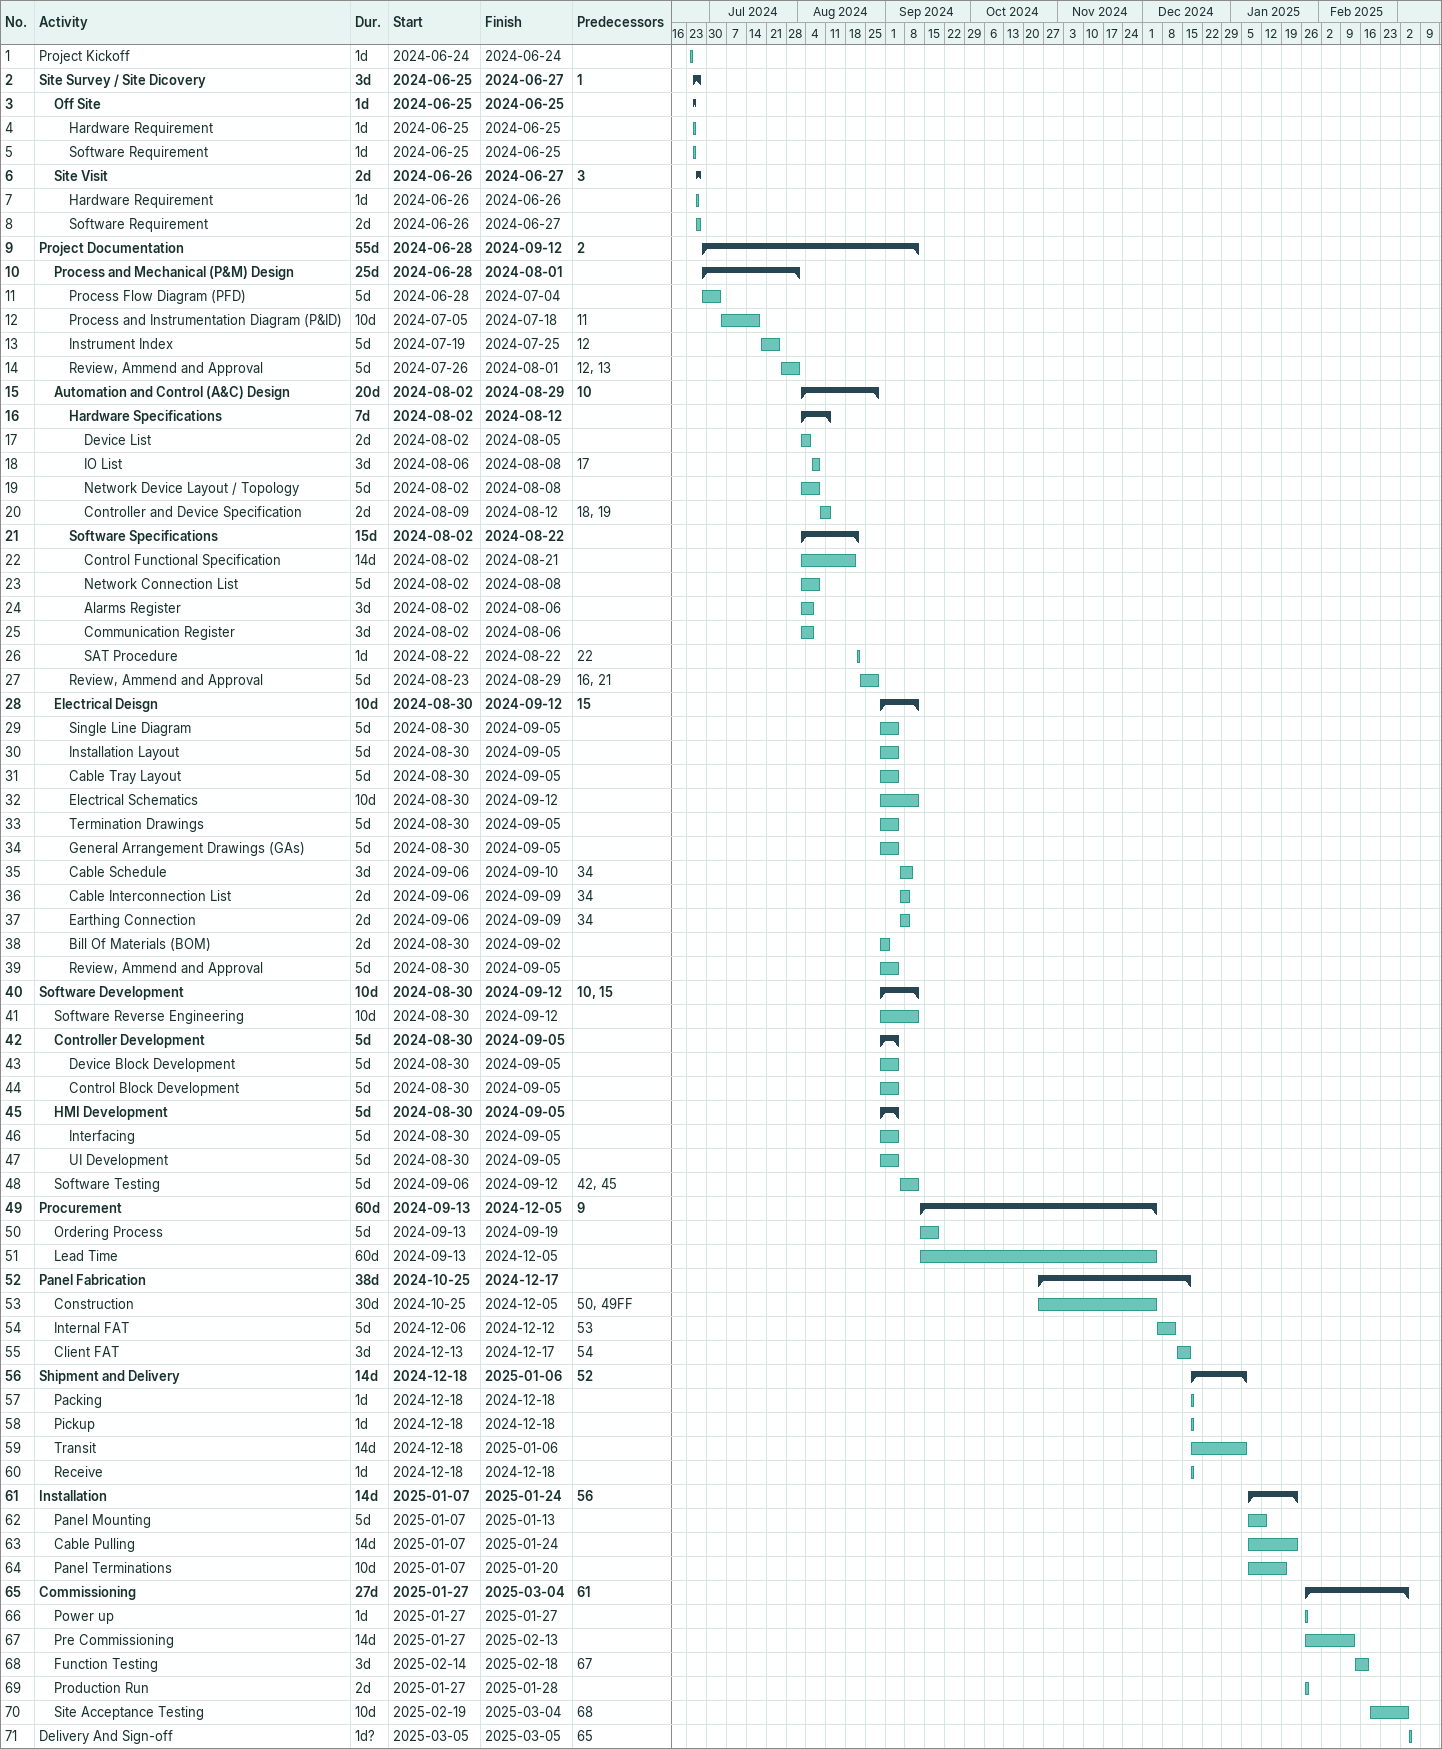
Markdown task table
| ID | Level | Task | Duration | Start | Finish | Predecessors |
|---|---|---|---|---|---|---|
| 1 | 1 | Project Kickoff | 1d | 2024-06-24 | 2024-06-24 |  |
| 2 | 1 | **Site Survey / Site Dicovery** | 3d | 2024-06-25 | 2024-06-27 | 1 |
| 3 | 2 | **Off Site** | 1d | 2024-06-25 | 2024-06-25 |  |
| 4 | 3 | Hardware Requirement | 1d | 2024-06-25 | 2024-06-25 |  |
| 5 | 3 | Software Requirement | 1d | 2024-06-25 | 2024-06-25 |  |
| 6 | 2 | **Site Visit** | 2d | 2024-06-26 | 2024-06-27 | 3 |
| 7 | 3 | Hardware Requirement | 1d | 2024-06-26 | 2024-06-26 |  |
| 8 | 3 | Software Requirement | 2d | 2024-06-26 | 2024-06-27 |  |
| 9 | 1 | **Project Documentation** | 55d | 2024-06-28 | 2024-09-12 | 2 |
| 10 | 2 | **Process and Mechanical (P&M) Design** | 25d | 2024-06-28 | 2024-08-01 |  |
| 11 | 3 | Process Flow Diagram (PFD) | 5d | 2024-06-28 | 2024-07-04 |  |
| 12 | 3 | Process and Instrumentation Diagram (P&ID) | 10d | 2024-07-05 | 2024-07-18 | 11 |
| 13 | 3 | Instrument Index | 5d | 2024-07-19 | 2024-07-25 | 12 |
| 14 | 3 | Review, Ammend and Approval | 5d | 2024-07-26 | 2024-08-01 | 12, 13 |
| 15 | 2 | **Automation and Control (A&C) Design** | 20d | 2024-08-02 | 2024-08-29 | 10 |
| 16 | 3 | **Hardware Specifications** | 7d | 2024-08-02 | 2024-08-12 |  |
| 17 | 4 | Device List | 2d | 2024-08-02 | 2024-08-05 |  |
| 18 | 4 | IO List | 3d | 2024-08-06 | 2024-08-08 | 17 |
| 19 | 4 | Network Device Layout / Topology | 5d | 2024-08-02 | 2024-08-08 |  |
| 20 | 4 | Controller and Device Specification | 2d | 2024-08-09 | 2024-08-12 | 18, 19 |
| 21 | 3 | **Software Specifications** | 15d | 2024-08-02 | 2024-08-22 |  |
| 22 | 4 | Control Functional Specification | 14d | 2024-08-02 | 2024-08-21 |  |
| 23 | 4 | Network Connection List | 5d | 2024-08-02 | 2024-08-08 |  |
| 24 | 4 | Alarms Register | 3d | 2024-08-02 | 2024-08-06 |  |
| 25 | 4 | Communication Register | 3d | 2024-08-02 | 2024-08-06 |  |
| 26 | 4 | SAT Procedure | 1d | 2024-08-22 | 2024-08-22 | 22 |
| 27 | 3 | Review, Ammend and Approval | 5d | 2024-08-23 | 2024-08-29 | 16, 21 |
| 28 | 2 | **Electrical Deisgn** | 10d | 2024-08-30 | 2024-09-12 | 15 |
| 29 | 3 | Single Line Diagram | 5d | 2024-08-30 | 2024-09-05 |  |
| 30 | 3 | Installation Layout | 5d | 2024-08-30 | 2024-09-05 |  |
| 31 | 3 | Cable Tray Layout | 5d | 2024-08-30 | 2024-09-05 |  |
| 32 | 3 | Electrical Schematics | 10d | 2024-08-30 | 2024-09-12 |  |
| 33 | 3 | Termination Drawings | 5d | 2024-08-30 | 2024-09-05 |  |
| 34 | 3 | General Arrangement Drawings (GAs) | 5d | 2024-08-30 | 2024-09-05 |  |
| 35 | 3 | Cable Schedule | 3d | 2024-09-06 | 2024-09-10 | 34 |
| 36 | 3 | Cable Interconnection List | 2d | 2024-09-06 | 2024-09-09 | 34 |
| 37 | 3 | Earthing Connection | 2d | 2024-09-06 | 2024-09-09 | 34 |
| 38 | 3 | Bill Of Materials (BOM) | 2d | 2024-08-30 | 2024-09-02 |  |
| 39 | 3 | Review, Ammend and Approval | 5d | 2024-08-30 | 2024-09-05 |  |
| 40 | 1 | **Software Development** | 10d | 2024-08-30 | 2024-09-12 | 10, 15 |
| 41 | 2 | Software Reverse Engineering | 10d | 2024-08-30 | 2024-09-12 |  |
| 42 | 2 | **Controller Development** | 5d | 2024-08-30 | 2024-09-05 |  |
| 43 | 3 | Device Block Development | 5d | 2024-08-30 | 2024-09-05 |  |
| 44 | 3 | Control Block Development | 5d | 2024-08-30 | 2024-09-05 |  |
| 45 | 2 | **HMI Development** | 5d | 2024-08-30 | 2024-09-05 |  |
| 46 | 3 | Interfacing | 5d | 2024-08-30 | 2024-09-05 |  |
| 47 | 3 | UI Development | 5d | 2024-08-30 | 2024-09-05 |  |
| 48 | 2 | Software Testing | 5d | 2024-09-06 | 2024-09-12 | 42, 45 |
| 49 | 1 | **Procurement** | 60d | 2024-09-13 | 2024-12-05 | 9 |
| 50 | 2 | Ordering Process | 5d | 2024-09-13 | 2024-09-19 |  |
| 51 | 2 | Lead Time | 60d | 2024-09-13 | 2024-12-05 |  |
| 52 | 1 | **Panel Fabrication** | 38d | 2024-10-25 | 2024-12-17 |  |
| 53 | 2 | Construction | 30d | 2024-10-25 | 2024-12-05 | 50, 49FF |
| 54 | 2 | Internal FAT | 5d | 2024-12-06 | 2024-12-12 | 53 |
| 55 | 2 | Client FAT | 3d | 2024-12-13 | 2024-12-17 | 54 |
| 56 | 1 | **Shipment and Delivery** | 14d | 2024-12-18 | 2025-01-06 | 52 |
| 57 | 2 | Packing | 1d | 2024-12-18 | 2024-12-18 |  |
| 58 | 2 | Pickup | 1d | 2024-12-18 | 2024-12-18 |  |
| 59 | 2 | Transit | 14d | 2024-12-18 | 2025-01-06 |  |
| 60 | 2 | Receive | 1d | 2024-12-18 | 2024-12-18 |  |
| 61 | 1 | **Installation** | 14d | 2025-01-07 | 2025-01-24 | 56 |
| 62 | 2 | Panel Mounting | 5d | 2025-01-07 | 2025-01-13 |  |
| 63 | 2 | Cable Pulling | 14d | 2025-01-07 | 2025-01-24 |  |
| 64 | 2 | Panel Terminations | 10d | 2025-01-07 | 2025-01-20 |  |
| 65 | 1 | **Commissioning** | 27d | 2025-01-27 | 2025-03-04 | 61 |
| 66 | 2 | Power up | 1d | 2025-01-27 | 2025-01-27 |  |
| 67 | 2 | Pre Commissioning | 14d | 2025-01-27 | 2025-02-13 |  |
| 68 | 2 | Function Testing | 3d | 2025-02-14 | 2025-02-18 | 67 |
| 69 | 2 | Production Run | 2d | 2025-01-27 | 2025-01-28 |  |
| 70 | 2 | Site Acceptance Testing | 10d | 2025-02-19 | 2025-03-04 | 68 |
| 71 | 1 | Delivery And Sign-off | 1d? | 2025-03-05 | 2025-03-05 | 65 |
